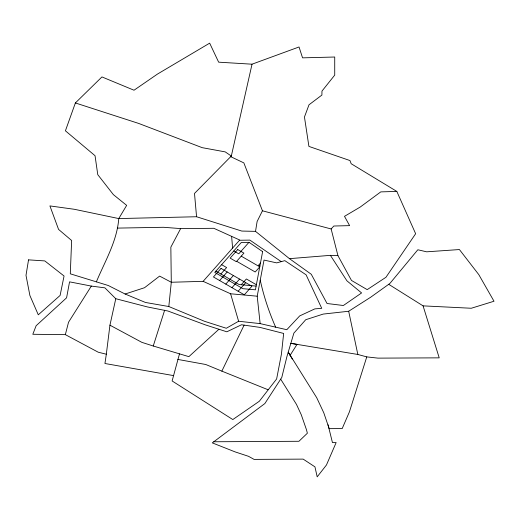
<?xml version="1.0" encoding="UTF-8"?>
<svg xmlns="http://www.w3.org/2000/svg" width="520" height="520" viewBox="0 0 520 520"><rect width="100%" height="100%" fill="white"/><g stroke="black" fill="none" stroke-linecap="round" stroke-linejoin="round"><path stroke-width="0.78" d="M260.15 323.615L257.205 296.199L264.024 260.078L276.718 262.886L284.843 260.656L306.098 274.82L321.731 308.328L314.821 308.887L299.702 315.906L286.8 329.713L260.15 323.615L238.608 321.243L226.311 328.263L204.575 321.315L168.818 306.527L171.294 282.256L170.846 247.156L180.642 228.599L213.831 228.3L239.727 240.032L203.125 281.339L171.294 282.256L159.614 276.101L144.534 287.716L125.106 294.014L108.284 285.512L70.291 273.819L71.636 240.5L58.565 229.411L49.914 205.914L74.334 209.281L118.762 218.576L196.56 216.743L241.774 231.062L255.528 231.368L289.464 258.661L311.279 274.281L327.041 303.505L343.382 305.507L361.595 292.942L346.944 280.839L330.395 255.346L289.464 258.661M179.491 353.847L172.12 380.959L232.817 419.556L259.331 401.245L276.633 378.957L281.431 354.101L283.654 333.45L259.961 327.392L241.514 324.76L226.831 331.799L205.322 324.864L167.901 311.006L147.446 306.943L115.778 298.721L104.91 287.853L91.331 286.084L69.556 281.853L66.586 297.817L36.134 325.728L32.806 334.282L65.344 334.64L98.234 352.209L106.32 354.211L104.942 363.5L173.713 375.635M106.32 354.211L109.941 325.182L115.778 298.721M255.528 231.368L257.108 221.526L262.45 210.795L243.847 162.89L230.724 156.669L231.322 156.046L252.031 64.194L299.033 46.975L302.562 57.85L334.724 57.018L334.724 75.108L321.971 91.098L321.9 95.069L309.01 104.793L304.454 117L308.906 146.406L349.973 160.563L351.188 163.735L396.825 191.419L415.643 233.733L385.957 277.277L367.192 289.64L351.481 280.442L337.928 255.625L331.142 228.963L333.834 226.018L349.622 225.635L344.494 216.339L360.224 207.051L380.783 191.886L396.825 191.419M96.362 281.853C104.923 261.32 117.078 241.215 118.762 218.576L126.659 205.361L113.367 194.623L97.767 174.649L95.043 155.714L65.416 130.812L75.38 102.953L101.946 76.927L134.024 90.22L157.456 74.081L209.664 43.154L218.647 62.173L252.031 64.194M65.344 334.64L68.536 322.231L91.331 286.084M328.048 424.769L332.456 442.598L336.147 442.572L326.469 464.971L317.194 476.847L314.945 466.85L303.167 459.115L254.085 459.394L248.534 456.32L235.19 451.919L212.297 442.878L264.856 403.553L281.794 377.435L286.975 356.388L293.865 333.138L305.74 319.716L323.193 314.08L348.679 311.252L370.695 297.219L388.707 284.317L423.072 305.864L439.212 357.851L377.969 358.131L366.769 356.889L349.44 411.808L342.193 428.578L329.186 428.649L323.791 412.822L316.706 397.696L288.243 352.144L292.266 359.034M109.941 325.182L141.888 342.362L153.251 346.008L164.638 310.239M177.827 359.424L205.751 364.5L221.852 371.131L244.094 325.15M290.089 355.355L297.037 344.37L290.869 343.35L357.832 354.465L366.769 356.889M220.889 274.007L226.616 267.553L221.631 264.673M248.937 242.359L238.764 253.838L233.779 250.958M219.615 280.54L227.214 271.967M225.791 284.102L233.389 275.535M231.972 287.671L239.564 279.103M241.254 284.745L246.376 278.967L256.38 284.745M260.475 263.055L258.525 265.252L259.909 266.052M238.147 291.239L245.739 282.666M218.927 329.251L188.864 356.649L153.251 346.008M388.707 284.317L390.124 283.173L417.833 249.763L426.647 251.817L459.413 249.548L478.81 274.644L494 301.236L471.276 308.256L423.072 305.864M117.331 228.105L163.599 227.286L180.642 228.599M239.525 240.26L249.893 240.11L281.242 261.644M213.766 441.766L298.948 441.279L307.378 433.212L306.43 429.598L301.243 414.681L296.465 404.385L280.677 379.151M330.395 255.346L337.928 255.625M256.126 286.097L239.155 284.55L215.911 271.128M203.125 281.339L230.6 293.781L257.205 296.199M168.818 306.527L145.444 302.458L125.106 294.014M262.45 210.795L331.142 228.963M75.38 102.953L138.632 123.416L202.208 147.667L225.225 151.886L231.322 156.046L194.5 193.44L196.56 216.743M221.852 371.131L268.079 389.753M241.228 256.146L259.76 266.851L255.203 271.993L236.672 261.287M275.652 327.164C268.996 312.039 263.738 296.283 260.24 280.131M230.6 293.781L238.608 321.243M348.679 311.252L357.832 354.465M231.628 236.366L232.603 248.072M28.535 259.857L26 275.34L29.894 295.503L38.285 314.808L60.105 295.451L64.058 275.997L44.798 260.917L28.535 259.857M262.626 251.628L255.417 289.822L242.938 288.691L214.767 272.422L241.306 242.469L249.125 242.359L262.626 251.628M221.033 268.398L213.441 276.971L244.322 294.808L251.914 286.234L221.033 268.398M237.744 249.548L230.145 258.115L236.327 261.683L243.919 253.11L237.744 249.548"/></g></svg>
